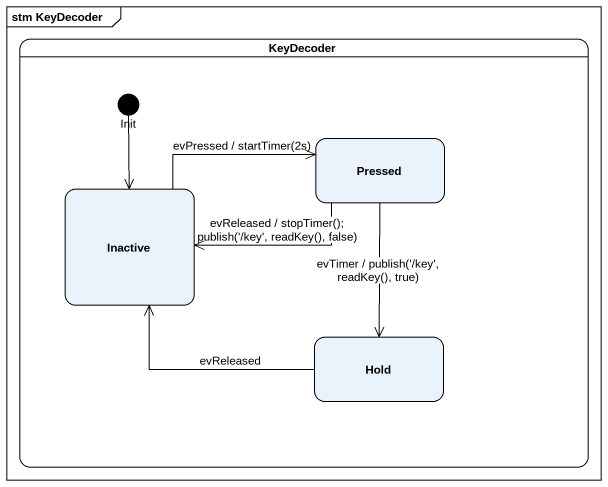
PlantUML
@startuml
mainframe stm KeyDecoder
hide empty description
state KeyDecoder {
  state Init <<start>>
  state Pressed
  state Inactive
  state Hold
}
Init --> Inactive
Pressed -left-> Inactive : evReleased / stopTimer(); publish('/key', readKey(), false)
Pressed --> Hold : evTimer / publish('/key', readKey(), true)
Inactive -right-> Pressed : evPressed / startTimer(2s)
Hold -left-> Inactive : evReleased
@enduml
